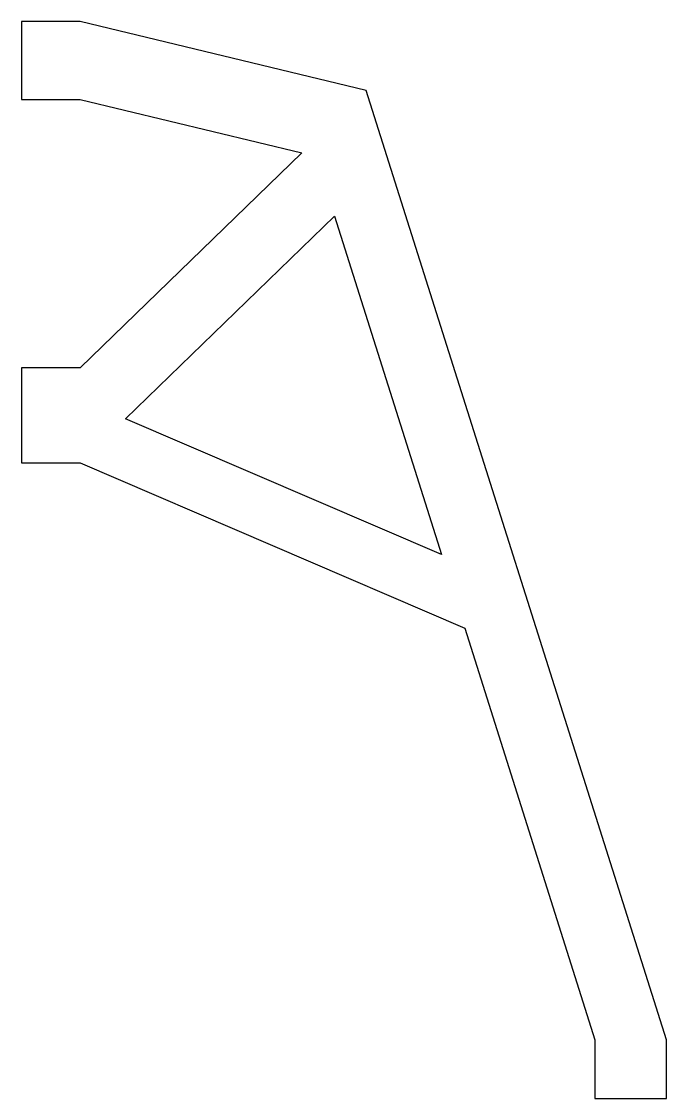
# Model space of a CAD drawing. Header units: millimetres. Extents: x 55.7 to 88.7, y -22 to 33.2.
import ezdxf

# ---------------------------------------------------------------- set-up
doc = ezdxf.new("R2010")
doc.units = ezdxf.units.MM
doc.layers.get('0').update_dxf_attribs({"linetype": 'CONTINUOUS'})

msp = doc.modelspace()

# ---------------------------------------------------------------- linework, layer by layer
for points in [[(88.729, -18.984), (73.341, 29.653), (58.69, 33.188), (55.69, 33.188), (55.69, 29.199), (58.69, 29.199), (70.048, 26.458), (58.69, 15.44), (55.69, 15.44), (55.69, 10.574), (58.69, 10.574), (78.391, 2.113), (85.066, -18.984), (85.066, -21.984), (88.729, -21.984)], [(71.716, 23.211), (77.197, 5.886), (61.019, 12.834)]]:
    msp.add_lwpolyline(points, close=True)

doc.saveas('drawing.dxf')
